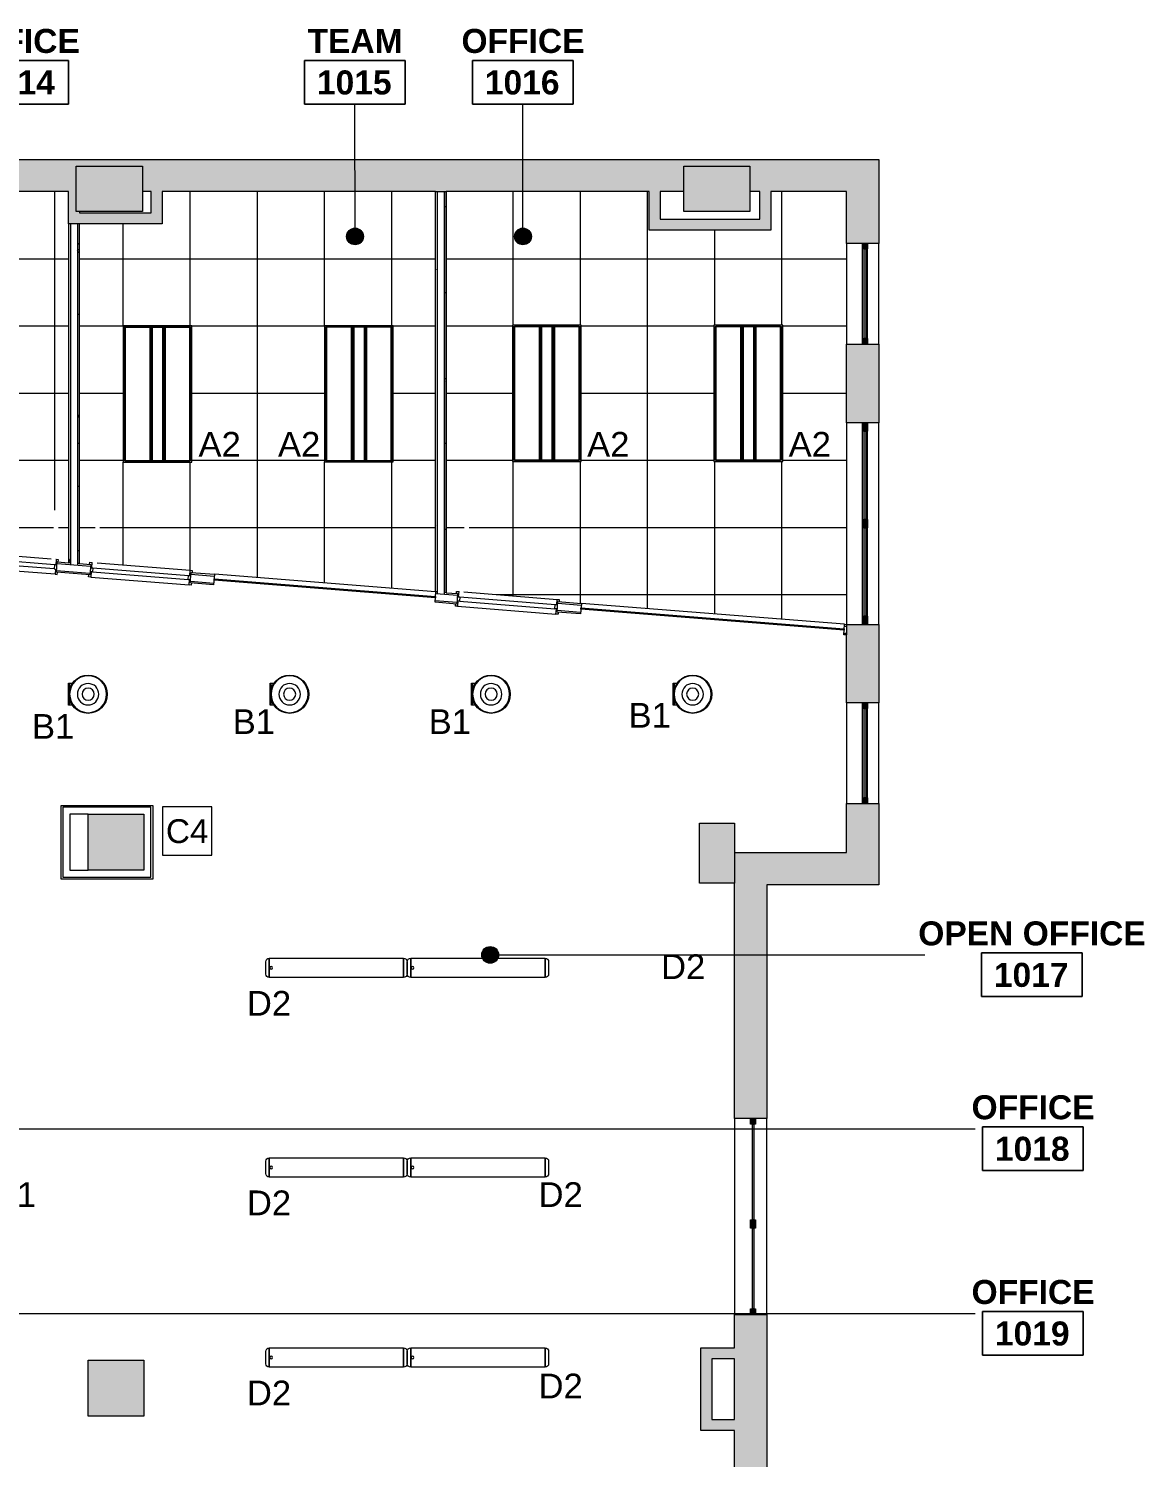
# Model space of a CAD drawing. Header units: inches. Extents: x 4387 to 7158, y 1246 to 2590.
# Drawn here: x 5965 to 6363, y 2072 to 2583 of the extents above; entities that cross this region are included whole.
import ezdxf

# ---------------------------------------------------------------- set-up
doc = ezdxf.new("R2010")
doc.units = ezdxf.units.IN
doc.header["$MEASUREMENT"] = 0
for name, color, linetype, lineweight in [('A-AREA-IDEN', 2, 'Continuous', 9), ('A-CLNG', 13, 'Continuous', 13), ('A-CLNG-IDEN', 151, 'Continuous', 9), ('A-CLNG-PATT', 13, 'Continuous', 13), ('A-DOOR', 31, 'Continuous', 13), ('A-GENM', 13, 'Continuous', 9), ('A-GLAZ-CURT', 52, 'Continuous', 13), ('A-GLAZ-CWMG', 51, 'Continuous', 13), ('A-WALL', 113, 'Continuous', 13), ('A-WALL-PATT', 111, 'Continuous', 13), ('E-LITE-EQPM', 33, 'Continuous', 9), ('E-LITE-EQPM-IDEN', 33, 'Continuous', 9), ('I-WALL', 2, 'Continuous', 13), ('S-COLS', 52, 'Continuous', 13)]:
    doc.layers.add(name, color=color, linetype=linetype, lineweight=lineweight)
doc.styles.add('Arial', font='arial.ttf', dxfattribs={"height": 8.851796})
doc.styles.add('Swis721 Lt BT', font='swissl.ttf', dxfattribs={"height": 8.514638})
doc.styles.add('Swis721 Lt BT_B', font='', dxfattribs={"height": 8.583975})
doc.styles.get('Swis721 Lt BT_B').set_extended_font_data('Swis721 Lt BT', bold=True)
pattern_1 = [(0, (0, 0), (30.72, 7.68), [1.267, -21.773, 1.267, -21.773, -122.88]), (0, (0, 0), (30.72, 7.68), [-46.08, 1.267, -44.813, 1.267, -21.773, -53.76]), (0, (0, 0), (30.72, 7.68), [-115.2, 1.267, -14.093, 1.267, -37.133]), (120, (11.52, 3.84), (-22.011075, 22.7643), [1.267, -21.773, 1.267, -21.773, -122.88]), (120, (11.52, 3.84), (-22.011075, 22.7643), [-46.08, 1.267, -44.813, 1.267, -21.773, -53.76]), (120, (11.52, 3.84), (-22.011075, 22.7643), [-115.2, 1.267, -14.093, 1.267, -37.133]), (240, (15.36, 19.2), (-8.708925, -30.4443), [1.267, -21.773, 1.267, -21.773, -122.88]), (240, (15.36, 19.2), (-8.708925, -30.4443), [-46.08, 1.267, -44.813, 1.267, -21.773, -53.76]), (240, (15.36, 19.2), (-8.708925, -30.4443), [-115.2, 1.267, -14.093, 1.267, -37.133])]

# ---------------------------------------------------------------- blocks, each defined once
blk = doc.blocks.new('Concrete-Rectangular-Column - 20 X 20-4423668-10TH FLOOR RCP')
at = {"layer": 'S-COLS'}
blk.add_hatch(color=10, dxfattribs=at).paths.add_polyline_path([(-10, -10), (10, -10), (10, 10), (-10, 10)], flags=0)
at = {"layer": 'S-COLS', "color": 8, "lineweight": 20}
for p, q in [((-10, 10), (10, 10)), ((-10, -10), (-10, 10)), ((10, 10), (10, -10)), ((10, -10), (-10, -10))]:
    blk.add_line(p, q, dxfattribs=at)
blk = doc.blocks.new('Concrete-Rectangular-Column - 23 153_256 X 16 53_256-4406400-10TH FLOOR RCP')
at = {"layer": 'S-COLS'}
blk.add_hatch(color=10, dxfattribs=at).paths.add_polyline_path([(-11.8, -8.1), (11.8, -8.1), (11.8, 8.1), (-11.8, 8.1), (-11.8, -6.46)], flags=0)
at = {"layer": 'S-COLS', "color": 8, "lineweight": 20}
for p, q in [((-11.8, 8.1), (11.8, 8.1)), ((-11.8, -8.1), (-11.8, 8.1)), ((11.8, 8.1), (11.8, -8.1)), ((11.8, -8.1), (-11.8, -8.1))]:
    blk.add_line(p, q, dxfattribs=at)
blk = doc.blocks.new('Rectangular Mullion - 2_ x 1 3_4_-4406287-10TH FLOOR RCP')
at = {"layer": 'A-GLAZ-CWMG'}
blk.add_hatch(color=10, dxfattribs=at).paths.add_polyline_path([(0, 0.25), (0, 0.88), (-2, 0.88), (-2, -0.88), (0, -0.88), (0, -0.25)], flags=0)
at = {"layer": 'A-GLAZ-CWMG', "color": 8, "lineweight": 20}
for p, q in [((-2, 0.88), (0, 0.88)), ((-2, -0.88), (-2, 0.88)), ((0, 0.88), (0, -0.88)), ((0, -0.88), (-2, -0.88))]:
    blk.add_line(p, q, dxfattribs=at)
blk = doc.blocks.new('Rectangular Mullion - 3_ x 1 3_4_-4402381-10TH FLOOR RCP')
at = {"layer": 'A-GLAZ-CWMG', "color": 55}
for p, q in [((4516.96, 1533.03), (4516.96, 1565.03)), ((4518.71, 1533.03), (4518.71, 1565.03))]:
    blk.add_line(p, q, dxfattribs=at)
blk = doc.blocks.new('Rectangular Mullion - 3_ x 1 3_4_-4406289-10TH FLOOR RCP')
at = {"layer": 'A-GLAZ-CWMG'}
blk.add_hatch(color=10, dxfattribs=at).paths.add_polyline_path([(0, -0.25), (0, 0.88), (-3, 0.88), (-3, -0.88), (0, -0.88)], flags=0)
at = {"layer": 'A-GLAZ-CWMG', "color": 8, "lineweight": 20}
for p, q in [((-3, 0.88), (0, 0.88)), ((-3, -0.88), (-3, 0.88)), ((0, 0.88), (0, -0.88)), ((0, -0.88), (-3, -0.88))]:
    blk.add_line(p, q, dxfattribs=at)
blk = doc.blocks.new('Rectangular Mullion - 3_ x 1 3_4_-4405086-10TH FLOOR RCP')
at = {"layer": 'A-GLAZ-CWMG', "color": 55}
for p, q in [((4516.96, 1450.78), (4516.96, 1482.28)), ((4518.71, 1450.78), (4518.71, 1482.28))]:
    blk.add_line(p, q, dxfattribs=at)
blk = doc.blocks.new('System Panel - Glazed-4406290-10TH FLOOR RCP')
at = {"layer": 'A-GLAZ-CURT'}
blk.add_hatch(color=10, dxfattribs=at).paths.add_polyline_path([(-16, 0.25), (-16, -0.25), (16, -0.25), (16, 0.25)], flags=0)
at = {"layer": 'A-GLAZ-CURT', "color": 8, "lineweight": 20}
for p, q in [((-16, -0.25), (-16, 0.25)), ((-16, 0.25), (16, 0.25)), ((16, 0.25), (16, -0.25)), ((16, -0.25), (-16, -0.25))]:
    blk.add_line(p, q, dxfattribs=at)
blk = doc.blocks.new('Rectangular Mullion - 2_ x 1 3_4_-4406291-10TH FLOOR RCP')
at = {"layer": 'A-GLAZ-CWMG'}
blk.add_hatch(color=10, dxfattribs=at).paths.add_polyline_path([(0, -0.88), (-2, -0.88), (-2, 0.88), (0, 0.88), (0, -0.25)], flags=0)
at = {"layer": 'A-GLAZ-CWMG', "color": 8, "lineweight": 20}
for p, q in [((0, 0.88), (-2, 0.88)), ((-2, 0.88), (-2, -0.88)), ((0, -0.88), (0, 0.88)), ((-2, -0.88), (0, -0.88))]:
    blk.add_line(p, q, dxfattribs=at)
blk = doc.blocks.new('System Panel - Glazed-4406292-10TH FLOOR RCP')
at = {"layer": 'A-GLAZ-CURT'}
blk.add_hatch(color=10, dxfattribs=at).paths.add_polyline_path([(-15.75, 0.25), (-15.75, -0.25), (15.75, -0.25), (15.75, 0.25)], flags=0)
at = {"layer": 'A-GLAZ-CURT', "color": 8, "lineweight": 20}
for p, q in [((-15.75, -0.25), (-15.75, 0.25)), ((-15.75, 0.25), (15.75, 0.25)), ((15.75, 0.25), (15.75, -0.25)), ((15.75, -0.25), (-15.75, -0.25))]:
    blk.add_line(p, q, dxfattribs=at)
blk = doc.blocks.new('Rectangular Mullion - 3_ x 1 3_4_-4406293-10TH FLOOR RCP')
at = {"layer": 'A-GLAZ-CWMG'}
blk.add_hatch(color=10, dxfattribs=at).paths.add_polyline_path([(-3, -0.88), (-3, 0.88), (0, 0.88), (0, -0.88)], flags=0)
at = {"layer": 'A-GLAZ-CWMG', "color": 8, "lineweight": 20}
for p, q in [((0, 0.88), (-3, 0.88)), ((-3, 0.88), (-3, -0.88)), ((0, -0.88), (0, 0.88)), ((-3, -0.88), (0, -0.88))]:
    blk.add_line(p, q, dxfattribs=at)
blk = doc.blocks.new('Rectangular Mullion - 3_ x 1 3_4_-4406288-10TH FLOOR RCP')
at = {"layer": 'A-GLAZ-CWMG'}
blk.add_hatch(color=10, dxfattribs=at).paths.add_polyline_path([(1.5, -0.88), (-1.5, -0.88), (-1.5, 0.88), (1.5, 0.88), (1.5, -0.25)], flags=0)
at = {"layer": 'A-GLAZ-CWMG', "color": 8, "lineweight": 20}
for p, q in [((1.5, 0.88), (-1.5, 0.88)), ((-1.5, 0.88), (-1.5, -0.88)), ((1.5, -0.88), (1.5, 0.88)), ((-1.5, -0.88), (1.5, -0.88))]:
    blk.add_line(p, q, dxfattribs=at)
blk = doc.blocks.new('Rectangular Mullion - 2_ x 1 3_4_-4406017-10TH FLOOR RCP')
at = {"layer": 'A-GLAZ-CWMG'}
blk.add_hatch(color=10, dxfattribs=at).paths.add_polyline_path([(0, -0.88), (0, 0.88), (-2, 0.88), (-2, -0.88)], flags=0)
at = {"layer": 'A-GLAZ-CWMG', "color": 8, "lineweight": 20}
for p, q in [((-2, 0.88), (0, 0.88)), ((-2, -0.88), (-2, 0.88)), ((0, 0.88), (0, -0.88)), ((0, -0.88), (-2, -0.88))]:
    blk.add_line(p, q, dxfattribs=at)
blk = doc.blocks.new('System Panel - Glazed-4426917-10TH FLOOR RCP')
at = {"layer": 'A-GLAZ-CURT'}
blk.add_hatch(color=10, dxfattribs=at).paths.add_polyline_path([(17.125, 0.25), (-17.125, 0.25), (-17.125, -0.25), (17.125, -0.25)], flags=0)
at = {"layer": 'A-GLAZ-CURT', "color": 8, "lineweight": 20}
for p, q in [((-17.125, -0.25), (-17.125, 0.25)), ((-17.125, 0.25), (17.125, 0.25)), ((17.125, 0.25), (17.125, -0.25)), ((17.125, -0.25), (-17.125, -0.25))]:
    blk.add_line(p, q, dxfattribs=at)
blk = doc.blocks.new('Rectangular Mullion - 2_ x 1 3_4_-4406021-10TH FLOOR RCP')
at = {"layer": 'A-GLAZ-CWMG'}
blk.add_hatch(color=10, dxfattribs=at).paths.add_polyline_path([(-2, -0.88), (-2, 0.88), (0, 0.88), (0, -0.88)], flags=0)
at = {"layer": 'A-GLAZ-CWMG', "color": 8, "lineweight": 20}
for p, q in [((0, 0.88), (-2, 0.88)), ((-2, 0.88), (-2, -0.88)), ((0, -0.88), (0, 0.88)), ((-2, -0.88), (0, -0.88))]:
    blk.add_line(p, q, dxfattribs=at)
blk = doc.blocks.new('System Panel - Glazed-4426919-10TH FLOOR RCP')
at = {"layer": 'A-GLAZ-CURT'}
blk.add_hatch(color=10, dxfattribs=at).paths.add_polyline_path([(14.375, 0.25), (-14.375, 0.25), (-14.375, -0.25), (14.375, -0.25)], flags=0)
at = {"layer": 'A-GLAZ-CURT', "color": 8, "lineweight": 20}
for p, q in [((-14.375, -0.25), (-14.375, 0.25)), ((-14.375, 0.25), (14.375, 0.25)), ((14.375, 0.25), (14.375, -0.25)), ((14.375, -0.25), (-14.375, -0.25))]:
    blk.add_line(p, q, dxfattribs=at)
blk = doc.blocks.new('Rectangular Mullion - 3_ x 1 3_4_-4406014-10TH FLOOR RCP')
at = {"layer": 'A-GLAZ-CWMG'}
blk.add_hatch(color=10, dxfattribs=at).paths.add_polyline_path([(-1.5, -0.88), (-1.5, 0.88), (1.5, 0.88), (1.5, -0.88)], flags=0)
at = {"layer": 'A-GLAZ-CWMG', "color": 8, "lineweight": 20}
for p, q in [((1.5, 0.88), (-1.5, 0.88)), ((-1.5, 0.88), (-1.5, -0.88)), ((1.5, -0.88), (1.5, 0.88)), ((-1.5, -0.88), (1.5, -0.88))]:
    blk.add_line(p, q, dxfattribs=at)
blk = doc.blocks.new('Concrete-Rectangular-Column - 12_5 x 21_5_-5769383-10TH FLOOR RCP')
at = {"layer": 'S-COLS'}
blk.add_hatch(color=10, dxfattribs=at).paths.add_polyline_path([(6.18, -10.75), (6.25, -10.75), (6.25, 10.75), (-6.25, 10.75), (-6.25, -10.75), (-2.17, -10.75)], flags=0)
at = {"layer": 'S-COLS', "color": 8, "lineweight": 20}
for p, q in [((-6.25, 10.75), (6.25, 10.75)), ((-6.25, -10.75), (-6.25, 10.75)), ((6.25, 10.75), (6.25, -10.75)), ((6.25, -10.75), (-6.25, -10.75))]:
    blk.add_line(p, q, dxfattribs=at)
blk = doc.blocks.new('Single Flush_No Glass - 3_-0_x8_-0_-V36-10TH FLOOR RCP')
at = {"layer": 'A-DOOR', "lineweight": 9}
for p, q in [((-13.63, 2.71), (-14.38, 2.71)), ((-14.38, 2.71), (-14.38, 1.96)), ((19.74, 2.71), (-13.63, 2.71)), ((-13.63, 0.84), (-13.63, 2.71)), ((-13.13, 0.84), (-13.63, 0.84)), ((21.12, 0.84), (-13.13, 0.84)), ((-13.13, -0.66), (-13.13, 0.84)), ((21.12, 0.84), (21.12, -0.66)), ((21.62, 0.84), (21.12, 0.84)), ((21.62, 2.71), (21.49, 2.71)), ((21.62, 2.71), (21.62, 0.84)), ((22.37, 2.71), (21.62, 2.71)), ((22.37, 1.96), (22.37, 2.71)), ((-14.38, -1.79), (-14.38, -2.54)), ((-14.38, -2.54), (-13.63, -2.54)), ((-13.63, -0.66), (-13.13, -0.66)), ((-13.63, -2.54), (-13.63, -0.66)), ((21.62, -2.54), (-13.63, -2.54)), ((21.12, -0.66), (-13.13, -0.66)), ((21.12, -0.66), (21.62, -0.66)), ((21.62, -0.66), (21.62, -2.54)), ((21.62, -2.54), (22.37, -2.54)), ((22.37, -2.54), (22.37, -1.79))]:
    blk.add_line(p, q, dxfattribs=at)
blk = doc.blocks.new('Single Flush_No Glass - 3_-0_x8_-0_-4562045-10TH FLOOR RCP')
at = {"layer": 'A-DOOR', "lineweight": 9}
for p, q in [((-14.38, 1.79), (-14.38, 2.54)), ((-14.38, 2.54), (-13.63, 2.54)), ((21.62, 2.54), (-13.63, 2.54)), ((-13.63, 2.54), (-13.63, 0.66)), ((-13.63, 0.66), (-13.13, 0.66)), ((21.12, 0.66), (-13.13, 0.66)), ((-13.13, 0.66), (-13.13, -0.84)), ((21.12, -0.84), (21.12, 0.66)), ((21.12, 0.66), (21.62, 0.66)), ((21.62, 0.66), (21.62, 2.54)), ((21.62, 2.54), (22.37, 2.54)), ((22.37, 2.54), (22.37, 1.79)), ((-14.38, -2.71), (-14.38, -1.96)), ((-13.63, -2.71), (-14.38, -2.71)), ((-13.13, -0.84), (-13.63, -0.84)), ((-13.63, -0.84), (-13.63, -2.71)), ((19.74, -2.71), (-13.63, -2.71)), ((21.12, -0.84), (-13.13, -0.84)), ((21.62, -0.84), (21.12, -0.84)), ((21.62, -2.71), (21.49, -2.71)), ((21.62, -2.71), (21.62, -0.84)), ((22.37, -2.71), (21.62, -2.71)), ((22.37, -1.96), (22.37, -2.71))]:
    blk.add_line(p, q, dxfattribs=at)
blk = doc.blocks.new('L-Recessed-Axis-Plano - A2 - 2 X 4-4924524-10TH FLOOR RCP')
at = {"layer": 'E-LITE-EQPM'}
for p, q in [((23.91, 11.87), (-23.91, 11.87)), ((-23.91, 11.87), (-23.91, -11.88)), ((-23.87, -11.56), (-23.87, 11.56)), ((-23.87, 11.56), (23.88, 11.56)), ((23.88, 11.56), (23.88, -11.56)), ((23.91, -11.88), (23.91, 11.87)), ((-23.87, 2.74), (23.88, 2.74)), ((23.88, 2.51), (-23.87, 2.51)), ((-23.87, 2.3), (23.88, 2.3)), ((-23.87, 2.2), (23.88, 2.2)), ((-23.87, 1.83), (23.88, 1.83)), ((-23.87, -1.83), (23.88, -1.83)), ((-23.87, -2.2), (23.88, -2.2)), ((-23.87, -2.3), (23.88, -2.3)), ((-23.87, -2.51), (23.88, -2.51)), ((-23.87, -2.74), (23.88, -2.74)), ((-23.91, -11.88), (23.91, -11.88)), ((23.88, -11.56), (-23.87, -11.56))]:
    blk.add_line(p, q, dxfattribs=at)
blk = doc.blocks.new('L-Surface Mounted Downlight - B - DOWNLIGHT_ SURFACE MOUNTED-5987908-10TH FLOOR RCP')
at = {"layer": 'A-GENM'}
for p, q in [((-6.96, 3.92), (-6.96, -3.92)), ((-5.54, 3.92), (-6.96, 3.92)), ((-6.7, 1.07), (-6.7, 3.92)), ((-6.54, 3.92), (-6.54, 1.94)), ((-6.96, -3.92), (-5.54, -3.92)), ((-6.7, -3.92), (-6.7, -1.07)), ((-6.54, -1.94), (-6.54, -3.92))]:
    blk.add_line(p, q, dxfattribs=at)
at = {"layer": 'E-LITE-EQPM'}
for radius in [6.6, 3.83, 2.17]:
    blk.add_circle((0, 0), radius, dxfattribs=at)
for start, end in [(0, 180), (180, 0)]:
    blk.add_arc((0, 0), 6.84, start, end, dxfattribs=at)
blk = doc.blocks.new('Suspended-Linear-LED-Direct_Indirect-Pinnacle-LC6A35 - INVALID TYPE 8_-5952402-10TH FLOOR RCP')
at = {"layer": 'E-LITE-EQPM'}
for p, q in [((-25.25, 2.19), (-25.25, -2.19)), ((-24, -3.44), (-24, 3.44)), ((24, 3.44), (-24, 3.44)), ((-24, 3.44), (-24, -3.44)), ((24, 3.44), (24, -3.44)), ((24, -3.44), (24, 3.44)), ((25.25, -2.19), (25.25, 2.19)), ((-24, -3.44), (24, -3.44))]:
    blk.add_line(p, q, dxfattribs=at)
blk.add_circle((-23.36, 0), 0.5, dxfattribs=at)
for centre, start, end in [((-24, 2.19), 90, 180), ((24, 2.19), 360, 90), ((-24, -2.19), 180, 270), ((24, -2.19), 270, 360)]:
    blk.add_arc(centre, 1.25, start, end, dxfattribs=at)
blk = doc.blocks.new('System Panel - Glazed-6020474-10TH FLOOR RCP')
at = {"layer": 'A-GLAZ-CURT'}
for p, q in [((-39.69, -0.25), (-39.69, 0.25)), ((-39.69, 0.25), (39.69, 0.25)), ((39.69, 0.25), (39.69, -0.25)), ((39.69, -0.25), (-39.69, -0.25))]:
    blk.add_line(p, q, dxfattribs=at)
blk = doc.blocks.new('System Panel - Glazed-6020478-10TH FLOOR RCP')
at = {"layer": 'A-GLAZ-CURT'}
for p, q in [((-47.19, -0.25), (-47.19, 0.25)), ((-47.19, 0.25), (47.19, 0.25)), ((47.19, 0.25), (47.19, -0.25)), ((47.19, -0.25), (-47.19, -0.25))]:
    blk.add_line(p, q, dxfattribs=at)
blk = doc.blocks.new('OTJ_ Room Tag - Room Name _ Number-360227-10TH FLOOR RCP')
at = {"layer": 'A-AREA-IDEN'}
for p, q in [((-0.1881, -0.1636), (-0.1881, -0.0018)), ((-0.1881, -0.0018), (0.1869, -0.0018)), ((0.1869, -0.0018), (-0.1881, -0.0018)), ((-0.1881, -0.0018), (-0.1881, -0.1636)), ((0.1869, -0.0018), (0.1869, -0.1636)), ((0.1869, -0.1636), (0.1869, -0.0018)), ((0.1869, -0.1636), (-0.1881, -0.1636)), ((-0.1881, -0.1636), (0.1869, -0.1636))]:
    blk.add_line(p, q, dxfattribs=at)

msp = doc.modelspace()

# ---------------------------------------------------------------- hatches: boundary and pattern name
at = {"layer": 'A-AREA-IDEN'}
h = msp.add_hatch(color=256, dxfattribs=at)
edge = h.paths.add_edge_path(flags=0)
edge.add_arc((6081.36, 2508.42), 3, 0, 360)
h = msp.add_hatch(color=256, dxfattribs=at)
edge = h.paths.add_edge_path(flags=0)
edge.add_arc((6141.36, 2508.42), 3, 0, 360)
h = msp.add_hatch(color=256, dxfattribs=at)
edge = h.paths.add_edge_path(flags=0)
edge.add_arc((6129.66, 2251.7), 3, 0, 360)
at = {"layer": 'A-CLNG-PATT'}
h = msp.add_hatch(dxfattribs=at)
h.set_pattern_fill('FP_41', color=256, style=0, pattern_type=2)
h.set_pattern_definition([(0, (5926.14, 2476.44), (0, -24), []), (270, (5926.14, 2476.44), (-24, -1e-15), [])])
h.paths.add_polyline_path([(5979.05, 2391.83), (5979.05, 2512.94), (5978.96, 2512.94), (5978.96, 2524.44), (5849.23, 2524.44), (5849.23, 2402.14), (5938.68, 2395.05), (5938.76, 2395.78), (5972.76, 2393.09), (5975.53, 2427.98), (5977.27, 2427.84), (5974.5, 2392.95), (5975.38, 2392.88), (5975.32, 2392.13), (5977.27, 2391.98)], flags=0)
h.paths.add_polyline_path([(5926.42, 2428.03), (5901.86, 2428.03), (5901.86, 2476.66), (5926.42, 2476.66), (5926.42, 2437.28)], flags=0)
h = msp.add_hatch(dxfattribs=at)
h.set_pattern_fill('FP_27', color=256, style=0, pattern_type=2)
h.set_pattern_definition([(90, (6046.462, 2452.44), (24, -1e-15), []), (0, (6046.462, 2452.44), (0, -24), [])])
h.paths.add_polyline_path([(6110.12, 2381.43), (6110.12, 2524.44), (6012.46, 2524.44), (6012.46, 2512.94), (5982.8, 2512.94), (5982.8, 2391.54), (5986.53, 2391.24), (5986.61, 2391.99), (5987.46, 2391.93), (5990.23, 2426.81), (5991.98, 2426.67), (5989.21, 2391.78), (6023.23, 2389.08), (6023.17, 2388.33), (6098.75, 2382.33)], flags=0)
h.paths.add_polyline_path([(5998.46, 2427.81), (5998.46, 2476.44), (6023.02, 2476.44), (6023.02, 2427.81)], flags=0)
h.paths.add_polyline_path([(6095.02, 2427.84), (6070.46, 2427.84), (6070.46, 2476.46), (6095.02, 2476.46), (6095.02, 2437.28)], flags=0)
h = msp.add_hatch(dxfattribs=at)
h.set_pattern_fill('FP_28', color=256, style=0, pattern_type=2)
h.set_pattern_definition([(90, (6185.864, 2452.44), (24, -1e-15), []), (0, (6185.864, 2452.44), (0, -24), [])])
h.paths.add_polyline_path([(6256.96, 2369.78), (6256.96, 2524.44), (6229.96, 2524.44), (6229.96, 2510.69), (6186.46, 2510.69), (6186.46, 2524.44), (6113.87, 2524.44), (6113.87, 2381.13), (6117.61, 2380.84), (6117.68, 2381.58), (6118.54, 2381.53), (6121.31, 2416.41), (6123.05, 2416.27), (6120.28, 2381.38), (6154.3, 2378.68), (6154.24, 2377.93), (6256.29, 2369.83)], flags=0)
h.paths.add_polyline_path([(6137.58, 2428.03), (6137.58, 2476.66), (6162.15, 2476.66), (6162.15, 2428.03)], flags=0)
h.paths.add_polyline_path([(6234.15, 2428.03), (6209.58, 2428.03), (6209.58, 2476.66), (6234.15, 2476.66), (6234.15, 2437.28)], flags=0)
at = {"layer": 'A-WALL-PATT', "lineweight": 9}
for points in [[(5242.67, 2524.44), (5433.5, 2524.44), (5433.5, 2533.62), (5461.87, 2533.62), (5461.91, 2524.44), (5711.66, 2524.44), (5711.66, 2533.54), (5735.25, 2533.54), (5735.25, 2524.44), (5981.77, 2524.44), (5981.77, 2533.54), (6005.37, 2533.54), (6005.37, 2524.44), (6198.86, 2524.44), (6198.86, 2533.54), (6222.46, 2533.54), (6222.46, 2524.44), (6268.46, 2524.44), (6268.46, 2535.94), (5221.48, 2535.94), (5221.48, 2531.98), (5242.67, 2531.98), (5242.67, 2526.2)], [(5982.89, 2512.94), (5982.89, 2517.33), (5981.77, 2517.33), (5981.77, 2524.44), (5978.96, 2524.44), (5978.96, 2512.94), (5982.8, 2512.94)], [(6008.52, 2516.87), (6012.46, 2516.87), (6012.46, 2524.44), (6008.52, 2524.44), (6008.52, 2518.38)], [(6186.46, 2510.69), (6190.39, 2510.69), (6190.39, 2524.44), (6186.46, 2524.44), (6186.46, 2514.62)], [(6229.96, 2514.62), (6229.96, 2524.44), (6226.02, 2524.44), (6226.02, 2514.62), (6229.47, 2514.62)], [(6012.46, 2512.94), (6012.46, 2516.87), (5982.89, 2516.87), (5982.89, 2512.94), (6005.37, 2512.94)], [(6209.58, 2510.69), (6229.96, 2510.69), (6229.96, 2514.62), (6190.39, 2514.62), (6190.39, 2510.69), (6202.23, 2510.69)], [(6216.96, 2276.78), (6256.96, 2276.78), (6256.96, 2288.28), (6216.96, 2288.28), (6216.96, 2277.28)], [(6216.96, 2107.35), (6216.96, 2111.28), (6204.96, 2111.28), (6204.96, 2107.35), (6208.89, 2107.35)], [(6204.96, 2085.71), (6208.89, 2085.71), (6208.89, 2107.35), (6204.96, 2107.35)], [(6215.75, 2081.78), (6216.96, 2081.78), (6216.96, 2085.71), (6204.96, 2085.71), (6204.96, 2081.78), (6208.89, 2081.78)]]:
    msp.add_hatch(color=7, dxfattribs=at).paths.add_polyline_path(points, flags=0)
h = msp.add_hatch(dxfattribs=at)
h.set_pattern_fill('FP_13', color=256, style=0, pattern_type=2)
h.set_pattern_definition(pattern_1)
h.paths.add_polyline_path([(6110.75, 2381.38), (6110.75, 2524.44), (6110.12, 2524.44), (6110.14, 2381.43), (6110.27, 2381.42)], flags=0)
h = msp.add_hatch(dxfattribs=at)
h.set_pattern_fill('FP_13', color=256, style=0, pattern_type=2)
h.set_pattern_definition(pattern_1)
h.paths.add_polyline_path([(6113.87, 2381.13), (6113.87, 2524.44), (6113.25, 2524.44), (6113.25, 2381.18)], flags=0)
h = msp.add_hatch(color=7, dxfattribs=at)
h.paths.add_polyline_path([(6256.96, 2276.78), (6268.46, 2276.78), (6268.46, 2305.78), (6256.96, 2305.78), (6256.96, 2288.28)], flags=0)
h.paths.add_polyline_path([(6268.46, 2341.78), (6268.46, 2369.78), (6256.96, 2369.78), (6256.96, 2341.78)], flags=0)
h.paths.add_polyline_path([(6268.46, 2441.78), (6268.46, 2469.94), (6256.96, 2469.94), (6256.96, 2441.78)], flags=0)
h.paths.add_polyline_path([(6268.46, 2505.94), (6268.46, 2524.44), (6256.96, 2524.44), (6256.96, 2505.94)], flags=0)
h = msp.add_hatch(dxfattribs=at)
h.set_pattern_fill('FP_13', color=256, style=0, pattern_type=2)
h.set_pattern_definition(pattern_1)
h.paths.add_polyline_path([(5979.67, 2391.78), (5979.67, 2512.94), (5979.05, 2512.94), (5979.05, 2391.83)], flags=0)
h = msp.add_hatch(dxfattribs=at)
h.set_pattern_fill('FP_13', color=256, style=0, pattern_type=2)
h.set_pattern_definition(pattern_1)
h.paths.add_polyline_path([(5982.8, 2391.54), (5982.8, 2512.94), (5982.17, 2512.94), (5982.17, 2391.59)], flags=0)
h = msp.add_hatch(color=7, dxfattribs=at)
h.paths.add_polyline_path([(6228.46, 2042.78), (6228.46, 2123.26), (6216.96, 2123.26), (6216.96, 2042.78)], flags=0)
h.paths.add_polyline_path([(6216.96, 2193.26), (6228.46, 2193.26), (6228.46, 2276.78), (6216.96, 2276.78), (6216.96, 2249.53)], flags=0)

# ---------------------------------------------------------------- linework, layer by layer
at = {"layer": 'A-AREA-IDEN'}
for p, q in [((6081.36, 2508.42), (6081.3, 2555.72)), ((6141.36, 2508.42), (6141.37, 2555.72)), ((6129.66, 2251.7), (6284.89, 2251.7)), ((5894.1, 2189.56), (6302.96, 2189.56)), ((5894.1, 2123.56), (6302.96, 2123.56))]:
    msp.add_line(p, q, dxfattribs=at)
for centre in [(6081.36, 2508.42), (6141.36, 2508.42), (6129.66, 2251.7)]:
    msp.add_circle(centre, 3, dxfattribs=at)
at = {"layer": 'A-CLNG'}
for p, q in [((6023.02, 2476.44), (5998.46, 2476.44)), ((5998.46, 2476.44), (5998.46, 2427.81)), ((6023.02, 2427.81), (6023.02, 2476.44)), ((6095.02, 2476.46), (6070.46, 2476.46)), ((6070.46, 2476.46), (6070.46, 2427.84)), ((6095.02, 2427.84), (6095.02, 2476.46)), ((6162.15, 2476.66), (6137.58, 2476.66)), ((6137.58, 2476.66), (6137.58, 2428.03)), ((6162.15, 2428.03), (6162.15, 2476.66)), ((6234.15, 2476.66), (6209.58, 2476.66)), ((6209.58, 2476.66), (6209.58, 2428.03)), ((6234.15, 2428.03), (6234.15, 2476.66)), ((5998.46, 2427.81), (6023.02, 2427.81)), ((6070.46, 2427.84), (6095.02, 2427.84)), ((6137.58, 2428.03), (6162.15, 2428.03)), ((6209.58, 2428.03), (6234.15, 2428.03)), ((6110.12, 2381.43), (6031.14, 2387.7)), ((6256.29, 2369.83), (6162.22, 2377.3))]:
    msp.add_line(p, q, dxfattribs=at)
at = {"layer": 'A-CLNG-IDEN', "flags": 128}
msp.add_lwpolyline([(6012.6, 2304.6), (6012.6, 2287.31), (6030.18, 2287.31), (6030.18, 2304.6)], close=True, dxfattribs=at)
at = {"layer": 'A-WALL', "color": 8, "lineweight": 20}
for p, q in [((5214.98, 2535.94), (6268.46, 2535.94)), ((6268.46, 2535.94), (6268.46, 2505.94)), ((5978.96, 2524.44), (5849.23, 2524.44)), ((5978.96, 2512.94), (5978.96, 2524.44)), ((6008.52, 2524.44), (6005.37, 2524.44)), ((6008.52, 2516.87), (6008.52, 2524.44)), ((6110.12, 2524.44), (6012.46, 2524.44)), ((6012.46, 2524.44), (6012.46, 2512.94)), ((6186.46, 2524.44), (6113.87, 2524.44)), ((6186.46, 2510.69), (6186.46, 2524.44)), ((6198.86, 2524.44), (6190.39, 2524.44)), ((6190.39, 2524.44), (6190.39, 2514.62)), ((6226.02, 2524.44), (6222.46, 2524.44)), ((6226.02, 2514.62), (6226.02, 2524.44)), ((6256.96, 2524.44), (6229.96, 2524.44)), ((6229.96, 2524.44), (6229.96, 2510.69)), ((6256.96, 2505.94), (6256.96, 2524.44)), ((5982.89, 2517.33), (5982.89, 2516.87)), ((5979.05, 2512.94), (5978.96, 2512.94)), ((6012.46, 2512.94), (5982.8, 2512.94)), ((5982.89, 2516.87), (6008.52, 2516.87)), ((6190.39, 2514.62), (6226.02, 2514.62)), ((6229.96, 2510.69), (6186.46, 2510.69)), ((6268.46, 2505.94), (6256.96, 2505.94)), ((6256.96, 2441.78), (6256.96, 2469.94)), ((6256.96, 2469.94), (6268.46, 2469.94)), ((6268.46, 2469.94), (6268.46, 2441.78)), ((6268.46, 2441.78), (6256.96, 2441.78)), ((6256.96, 2369.78), (6268.46, 2369.78)), ((6268.46, 2369.78), (6268.46, 2341.78)), ((6256.96, 2341.78), (6256.96, 2366.02)), ((6268.46, 2341.78), (6256.96, 2341.78)), ((6256.96, 2288.28), (6256.96, 2305.78)), ((6256.96, 2305.78), (6268.46, 2305.78)), ((6268.46, 2305.78), (6268.46, 2276.78)), ((6216.96, 2288.28), (6256.96, 2288.28)), ((6216.96, 2193.26), (6216.96, 2277.28)), ((6268.46, 2276.78), (6228.46, 2276.78)), ((6228.46, 2276.78), (6228.46, 2193.26)), ((6228.46, 2193.26), (6216.96, 2193.26)), ((6216.96, 2111.28), (6216.96, 2123.26)), ((6216.96, 2123.26), (6228.46, 2123.26)), ((6228.46, 2123.26), (6228.46, 2042.78)), ((6204.96, 2111.28), (6216.96, 2111.28)), ((6204.96, 2081.78), (6204.96, 2111.28)), ((6216.96, 2107.35), (6208.89, 2107.35)), ((6208.89, 2107.35), (6208.89, 2085.71)), ((6216.96, 2085.71), (6216.96, 2107.35)), ((6208.89, 2085.71), (6216.96, 2085.71)), ((6216.96, 2081.78), (6204.96, 2081.78)), ((6216.96, 2042.78), (6216.96, 2081.78))]:
    msp.add_line(p, q, dxfattribs=at)
at = {"layer": 'A-WALL'}
for p, q in [((6110.12, 2524.44), (6113.87, 2524.44)), ((6110.75, 2524.44), (6110.75, 2380.76)), ((6113.25, 2524.44), (6113.25, 2380.56)), ((5979.67, 2512.94), (5979.67, 2391.16)), ((5982.17, 2512.94), (5982.17, 2390.96)), ((5974.89, 2391.54), (5986.86, 2390.59)), ((5979.67, 2391.78), (5979.05, 2391.83)), ((5982.8, 2391.54), (5982.17, 2391.59)), ((5974.7, 2389.04), (5986.66, 2388.1)), ((6022.55, 2385.25), (6030.89, 2384.58)), ((6022.74, 2387.74), (6031.09, 2387.08)), ((6110.22, 2380.8), (6117.93, 2380.19)), ((6110.75, 2381.38), (6110.27, 2381.42)), ((6113.87, 2381.13), (6113.25, 2381.18)), ((6110.03, 2378.3), (6117.73, 2377.69)), ((6153.62, 2374.85), (6161.97, 2374.18)), ((6153.82, 2377.34), (6162.17, 2376.67)), ((6256.24, 2369.21), (6256.96, 2369.15)), ((6256.04, 2366.72), (6256.96, 2366.64)), ((6008.46, 2304.44), (5976.96, 2304.44)), ((5976.96, 2304.44), (5976.96, 2279.44)), ((6008.46, 2279.44), (6008.46, 2304.44)), ((5976.96, 2279.44), (6008.46, 2279.44))]:
    msp.add_line(p, q, dxfattribs=at)
at = {"layer": 'A-WALL', "color": 55}
for p, q in [((5982.8, 2512.94), (5979.05, 2512.94)), ((6256.96, 2505.94), (6256.96, 2469.94)), ((6268.46, 2469.94), (6268.46, 2505.94)), ((6256.96, 2441.78), (6256.96, 2366.02)), ((6268.46, 2369.78), (6268.46, 2441.78)), ((6256.96, 2341.78), (6256.96, 2305.78)), ((6268.46, 2305.78), (6268.46, 2341.78)), ((6216.96, 2193.26), (6216.96, 2123.26)), ((6228.46, 2123.26), (6228.46, 2193.26))]:
    msp.add_line(p, q, dxfattribs=at)
at = {"layer": 'I-WALL'}
for p, q in [((6110.12, 2381.43), (6110.12, 2524.44)), ((6113.87, 2524.44), (6113.87, 2381.13)), ((5979.05, 2391.83), (5979.05, 2512.94)), ((5982.8, 2512.94), (5982.8, 2391.54)), ((5974.65, 2388.42), (5974.94, 2392.16)), ((5974.94, 2392.16), (5979.05, 2391.83)), ((5982.8, 2391.54), (5986.91, 2391.21)), ((5986.91, 2391.21), (5986.61, 2387.47)), ((5986.61, 2387.47), (5974.65, 2388.42)), ((6022.5, 2384.62), (6022.79, 2388.36)), ((6030.85, 2383.96), (6022.5, 2384.62)), ((6022.79, 2388.36), (6031.14, 2387.7)), ((6031.14, 2387.7), (6030.85, 2383.96)), ((6109.98, 2377.68), (6110.27, 2381.42)), ((6110.27, 2381.42), (6110.12, 2381.43)), ((6113.87, 2381.13), (6117.98, 2380.81)), ((6117.98, 2380.81), (6117.68, 2377.07)), ((6117.68, 2377.07), (6109.98, 2377.68)), ((6153.57, 2374.22), (6153.87, 2377.96)), ((6161.92, 2373.56), (6153.57, 2374.22)), ((6153.87, 2377.96), (6162.22, 2377.3)), ((6162.22, 2377.3), (6161.92, 2373.56)), ((6256, 2366.09), (6256.29, 2369.83)), ((6256.29, 2369.83), (6256.96, 2369.78)), ((6256.96, 2366.02), (6256, 2366.09)), ((5976.33, 2305.06), (6009.08, 2305.06)), ((5976.33, 2278.81), (5976.33, 2305.06)), ((6009.08, 2305.06), (6009.08, 2278.81)), ((5985.96, 2301.94), (5979.46, 2301.94)), ((5979.46, 2301.94), (5979.46, 2281.94)), ((6009.08, 2278.81), (5976.33, 2278.81)), ((5979.46, 2281.94), (5985.96, 2281.94))]:
    msp.add_line(p, q, dxfattribs=at)

# ---------------------------------------------------------------- block references
at = {"layer": 'A-AREA-IDEN', "xscale": 95.99999999999994, "yscale": 95.99999999999994, "zscale": 95.99999999999994}
for p in [(5961.04, 2571.42), (6081.36, 2571.42), (6141.36, 2571.42), (6323.22, 2252.56), (6323.6, 2190.42), (6323.6, 2124.42)]:
    msp.add_blockref('OTJ_ Room Tag - Room Name _ Number-360227-10TH FLOOR RCP', p, dxfattribs=at)
at = {"layer": 'A-DOOR'}
for name, p, rotation in [('Single Flush_No Glass - 3_-0_x8_-0_-V36-10TH FLOOR RCP', (5952.86, 2391.94), 355.4624529804744), ('Single Flush_No Glass - 3_-0_x8_-0_-4562045-10TH FLOOR RCP', (6008.68, 2387.51), 175.4624529804744), ('Single Flush_No Glass - 3_-0_x8_-0_-4562045-10TH FLOOR RCP', (6139.75, 2377.11), 175.4624529804744)]:
    msp.add_blockref(name, p, dxfattribs=dict(at, rotation=rotation))
at = {"layer": 'A-GLAZ-CURT', "color": 55}
for name, p, rotation in [('System Panel - Glazed-4406290-10TH FLOOR RCP', (6263.57, 2487.94), 89.99999999999933), ('System Panel - Glazed-4406292-10TH FLOOR RCP', (6263.57, 2423.03), 89.99999999999933), ('System Panel - Glazed-4406292-10TH FLOOR RCP', (6263.57, 2388.53), 89.99999999999933), ('System Panel - Glazed-4406290-10TH FLOOR RCP', (6263.57, 2323.78), 89.99999999999933), ('System Panel - Glazed-4426917-10TH FLOOR RCP', (6223.58, 2174.13), 270), ('System Panel - Glazed-4426919-10TH FLOOR RCP', (6223.58, 2139.63), 270)]:
    msp.add_blockref(name, p, dxfattribs=dict(at, rotation=rotation))
at = {"layer": 'A-GLAZ-CURT', "lineweight": 9}
for name, p, rotation in [('System Panel - Glazed-6020474-10TH FLOOR RCP', (6070.56, 2382.69), 355.4624529804743), ('System Panel - Glazed-6020478-10TH FLOOR RCP', (6209.11, 2371.7), 355.4624529804741)]:
    msp.add_blockref(name, p, dxfattribs=dict(at, rotation=rotation))
at = {"layer": 'A-GLAZ-CWMG', "color": 55, "extrusion": (0, 0, -1)}
for name, p, rotation in [('Rectangular Mullion - 2_ x 1 3_4_-4406291-10TH FLOOR RCP', (-6263.57, 2505.94), 90.00000000000067), ('Rectangular Mullion - 3_ x 1 3_4_-4406293-10TH FLOOR RCP', (-6263.57, 2441.78), 90.00000000000067), ('Rectangular Mullion - 3_ x 1 3_4_-4406288-10TH FLOOR RCP', (-6263.57, 2405.78), 90.00000000000067), ('Rectangular Mullion - 2_ x 1 3_4_-4406291-10TH FLOOR RCP', (-6263.57, 2341.78), 90.00000000000067), ('Rectangular Mullion - 3_ x 1 3_4_-4406014-10TH FLOOR RCP', (-6223.58, 2155.51), 270), ('Rectangular Mullion - 2_ x 1 3_4_-4406021-10TH FLOOR RCP', (-6223.58, 2123.26), 270)]:
    msp.add_blockref(name, p, dxfattribs=dict(at, rotation=rotation))
at = {"layer": 'A-GLAZ-CWMG', "color": 55}
for name, p in [('Rectangular Mullion - 3_ x 1 3_4_-4402381-10TH FLOOR RCP', (1745.73, 938.91)), ('Rectangular Mullion - 3_ x 1 3_4_-4405086-10TH FLOOR RCP', (1745.73, 956.5)), ('Rectangular Mullion - 3_ x 1 3_4_-4405086-10TH FLOOR RCP', (1745.73, 922)), ('Rectangular Mullion - 3_ x 1 3_4_-4402381-10TH FLOOR RCP', (1745.73, 774.75))]:
    msp.add_blockref(name, p, dxfattribs=at)
for name, p, rotation in [('Rectangular Mullion - 2_ x 1 3_4_-4406287-10TH FLOOR RCP', (6263.57, 2469.94), 269.9999999999993), ('Rectangular Mullion - 3_ x 1 3_4_-4406289-10TH FLOOR RCP', (6263.57, 2369.78), 269.9999999999993), ('Rectangular Mullion - 2_ x 1 3_4_-4406287-10TH FLOOR RCP', (6263.57, 2305.78), 269.9999999999993), ('Rectangular Mullion - 2_ x 1 3_4_-4406017-10TH FLOOR RCP', (6223.58, 2193.26), 90)]:
    msp.add_blockref(name, p, dxfattribs=dict(at, rotation=rotation))
at = {"layer": 'E-LITE-EQPM', "extrusion": (0, 0, -1)}
for name, p, rotation in [('L-Recessed-Axis-Plano - A2 - 2 X 4-4924524-10TH FLOOR RCP', (-6149.86, 2452.35), 270.0000000000015), ('L-Recessed-Axis-Plano - A2 - 2 X 4-4924524-10TH FLOOR RCP', (-6221.86, 2452.35), 270.0000000000015), ('L-Recessed-Axis-Plano - A2 - 2 X 4-4924524-10TH FLOOR RCP', (-6010.74, 2452.13), 270.0000000000015), ('L-Recessed-Axis-Plano - A2 - 2 X 4-4924524-10TH FLOOR RCP', (-6082.74, 2452.15), 270.0000000000015), ('L-Surface Mounted Downlight - B - DOWNLIGHT_ SURFACE MOUNTED-5987908-10TH FLOOR RCP', (-5985.99, 2344.85), 180), ('L-Surface Mounted Downlight - B - DOWNLIGHT_ SURFACE MOUNTED-5987908-10TH FLOOR RCP', (-6057.99, 2344.85), 180), ('L-Surface Mounted Downlight - B - DOWNLIGHT_ SURFACE MOUNTED-5987908-10TH FLOOR RCP', (-6129.99, 2344.85), 180), ('L-Surface Mounted Downlight - B - DOWNLIGHT_ SURFACE MOUNTED-5987908-10TH FLOOR RCP', (-6201.99, 2344.85), 180), ('Suspended-Linear-LED-Direct_Indirect-Pinnacle-LC6A35 - INVALID TYPE 8_-5952402-10TH FLOOR RCP', (-6074.71, 2247.06), 180), ('Suspended-Linear-LED-Direct_Indirect-Pinnacle-LC6A35 - INVALID TYPE 8_-5952402-10TH FLOOR RCP', (-6125.28, 2247.06), 180), ('Suspended-Linear-LED-Direct_Indirect-Pinnacle-LC6A35 - INVALID TYPE 8_-5952402-10TH FLOOR RCP', (-6074.71, 2175.77), 180), ('Suspended-Linear-LED-Direct_Indirect-Pinnacle-LC6A35 - INVALID TYPE 8_-5952402-10TH FLOOR RCP', (-6125.28, 2175.77), 180), ('Suspended-Linear-LED-Direct_Indirect-Pinnacle-LC6A35 - INVALID TYPE 8_-5952402-10TH FLOOR RCP', (-6074.71, 2107.84), 180), ('Suspended-Linear-LED-Direct_Indirect-Pinnacle-LC6A35 - INVALID TYPE 8_-5952402-10TH FLOOR RCP', (-6125.28, 2107.84), 180)]:
    msp.add_blockref(name, p, dxfattribs=dict(at, rotation=rotation))
at = {"layer": 'S-COLS', "color": 55}
for name, p in [('Concrete-Rectangular-Column - 23 153_256 X 16 53_256-4406400-10TH FLOOR RCP', (5993.57, 2525.44)), ('Concrete-Rectangular-Column - 23 153_256 X 16 53_256-4406400-10TH FLOOR RCP', (6210.66, 2525.44)), ('Concrete-Rectangular-Column - 20 X 20-4423668-10TH FLOOR RCP', (5995.96, 2291.94)), ('Concrete-Rectangular-Column - 12_5 x 21_5_-5769383-10TH FLOOR RCP', (6210.71, 2288.03)), ('Concrete-Rectangular-Column - 20 X 20-4423668-10TH FLOOR RCP', (5995.96, 2096.94))]:
    msp.add_blockref(name, p, dxfattribs=at)

# ---------------------------------------------------------------- texts
at = {"layer": 'A-AREA-IDEN', "char_height": 8.584, "attachment_point": 2, "line_spacing_factor": 0.998538, "style": 'Swis721 Lt BT_B'}
for s, insert, width in [('OFFICE', (5961.05, 2582.56), 49.572), ('TEAM', (6081.37, 2582.56), 36.936), ('OFFICE', (6141.37, 2582.56), 49.572), ('1014', (5960.77, 2567.73), 30.672), ('1015', (6081.08, 2567.73), 30.672), ('1016', (6141.08, 2567.73), 30.672), ('OPEN OFFICE', (6323.23, 2263.69), 92.016), ('1017', (6322.95, 2248.87), 30.672), ('OFFICE', (6323.61, 2201.56), 49.572), ('1018', (6323.33, 2186.73), 30.672), ('OFFICE', (6323.61, 2135.56), 49.572), ('1019', (6323.33, 2120.73), 30.672)]:
    msp.add_mtext(s, dxfattribs=dict(at, insert=insert, width=width))
at = {"layer": 'A-CLNG-IDEN', "insert": (6021.39, 2300.19), "char_height": 8.515, "width": 17.496, "attachment_point": 2, "line_spacing_factor": 1.00667, "style": 'Swis721 Lt BT'}
msp.add_mtext('C4', dxfattribs=at)
at = {"layer": 'E-LITE-EQPM-IDEN', "char_height": 8.852, "attachment_point": 2, "line_spacing_factor": 0.938532, "style": 'Arial'}
for s, insert, width in [('A2', (6032.99, 2438.56), 18.036), ('A2', (6061.39, 2438.56), 18.036), ('A2', (6171.84, 2438.56), 18.036), ('A2', (6243.84, 2438.56), 18.036), ('B1', (6045.21, 2339.48), 18.036), ('B1', (6115.23, 2339.48), 18.036), ('B1', (6186.66, 2341.75), 18.036), ('B1', (5973.5, 2337.77), 18.036), ('D2', (6198.6, 2251.91), 18.792), ('D2', (6050.62, 2238.82), 18.792), ('B1', (5959.84, 2170.48), 18.036), ('D2', (6154.82, 2170.48), 18.792), ('D2', (6050.62, 2167.53), 18.792), ('D2', (6050.62, 2099.6), 18.792), ('D2', (6154.82, 2102.09), 18.792)]:
    msp.add_mtext(s, dxfattribs=dict(at, insert=insert, width=width))

doc.saveas('drawing.dxf')
